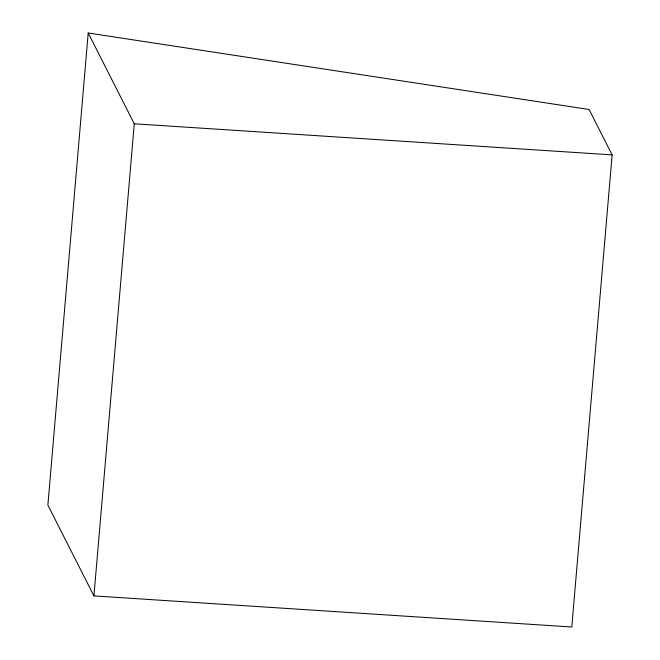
<?xml version="1.0" encoding="UTF-8"?>
<svg xmlns="http://www.w3.org/2000/svg" width="660" height="660" viewBox="0 0 660 660"><rect width="100%" height="100%" fill="white"/><g stroke="black" fill="none" stroke-linecap="round" stroke-linejoin="round"><path stroke-width="0.99" d="M88.209 33L47.875 505.114L93.934 595.906L571.791 627L612.125 154.886L589.099 109.494L88.209 33L134.269 123.791L93.934 595.906M134.269 123.791L612.125 154.886"/></g></svg>
